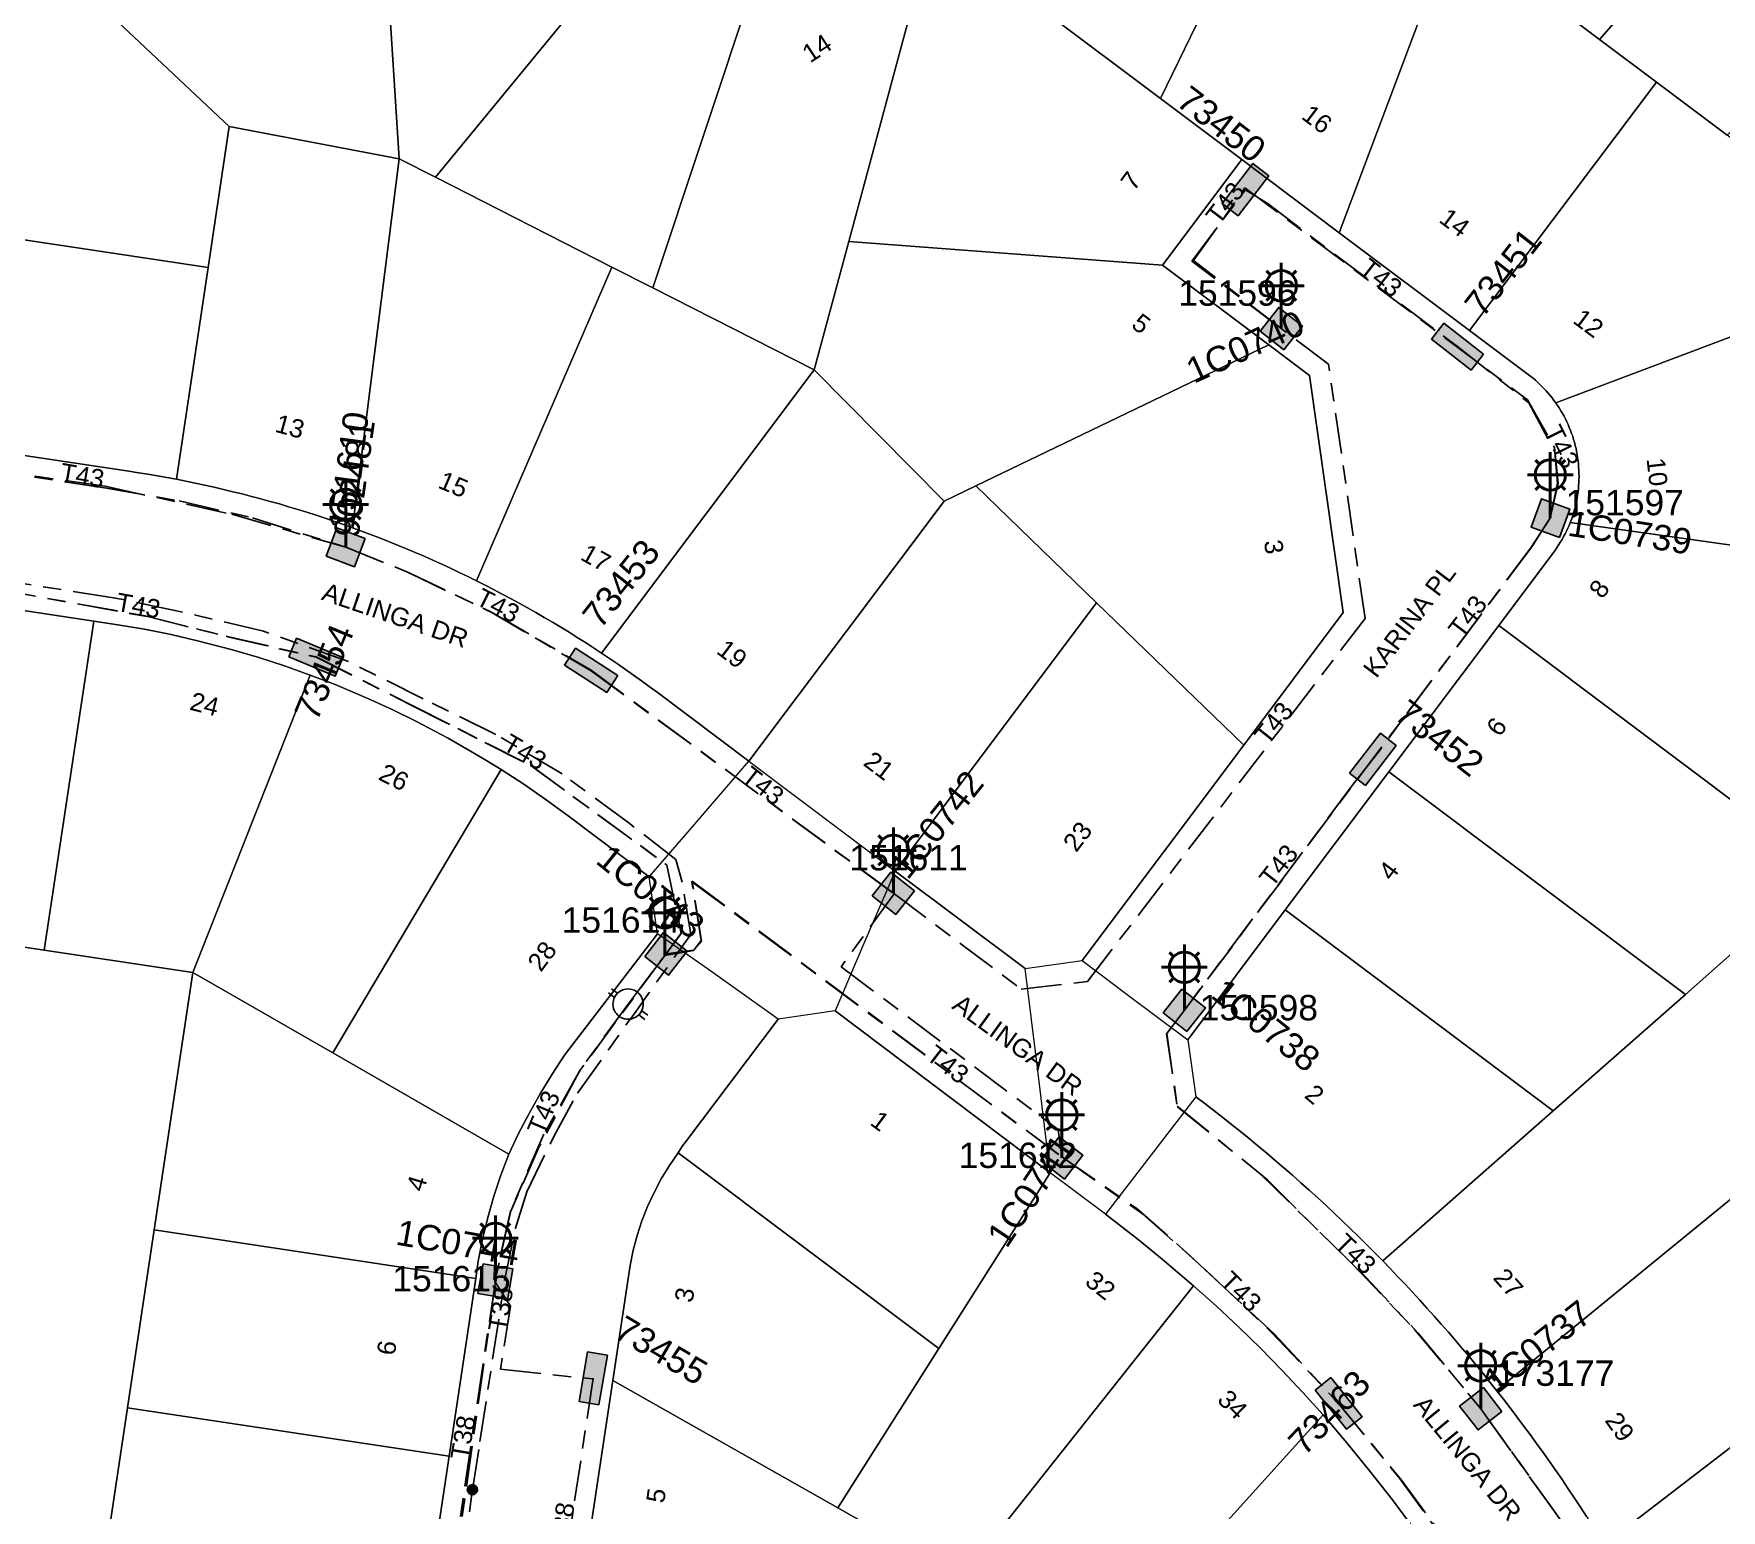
# Model space of a CAD drawing. Header units: metres. Extents: x 299834 to 302538, y 6172833 to 6174390.
# Drawn here: x 301438.2 to 301604.3, y 6173783.4 to 6173928.7 of the extents above; entities that cross this region are included whole.
import ezdxf
from ezdxf.enums import TextEntityAlignment as Align

# ---------------------------------------------------------------- set-up
doc = ezdxf.new("R2010")
doc.units = ezdxf.units.M
doc.linetypes.add('Cable Exist UG', pattern=[8.2, 4, -1.2, 1.8, -1.2])
doc.layers.get('0').update_dxf_attribs({"color": 6})
doc.layers.add('Cadastre Land Parcels_SP_EXT', color=9, linetype='Continuous', lineweight=5)
doc.layers.add('Cadastre Roads_SP_EXT', color=9, linetype='Continuous', lineweight=5)
for name, color, linetype in [('Equip_HV_EXT', 7, 'Continuous'), ('Equip_LV_EXT', 7, 'Continuous'), ('Equip_SP_SL_EXT', 7, 'Continuous'), ('Mains_HV_EXT', 7, 'Continuous'), ('Mains_LV_EXT', 7, 'Continuous'), ('Mains_SL_EXT', 7, 'Continuous'), ('SupportsUG_SP_LV_EXT', 7, 'Continuous'), ('SupportsUG_SP_LV_SL_EXT', 7, 'Continuous')]:
    doc.layers.add(name, color=color, linetype=linetype)
doc.styles.add('COLUMN_LABEL', font='arial.ttf')
doc.styles.add('iecARIAL', font='arial.ttf', dxfattribs={"height": 2})
doc.styles.add('POLE_LABEL', font='arial.ttf')
doc.styles.get("Standard").update_dxf_attribs({"font": 'arial.ttf'})

# ---------------------------------------------------------------- blocks, each defined once
blk = doc.blocks.new('COLUMN_EXT')
blk.add_hatch(color=256).paths.add_polyline_path([(-1.49, 1.48), (-1.49, -1.49), (1.48, -1.49), (1.48, 1.48)])
blk.add_lwpolyline([(-1.49, -1.49), (1.48, -1.49), (1.48, 1.48), (-1.49, 1.48)], close=True)
for tag, height, style, flags, p in [('ASSET_NUM', 2.5, 'COLUMN_LABEL', 8, (2, 2)), ('STRUCTURE_PLANT_NUMBER', 0.2, 'POLE_LABEL', 9, (1.81, 0.03)), ('STREET_CODE', 0.2, 'COLUMN_LABEL', 9, (1.81, -0.2))]:
    blk.add_attdef(tag, text='', height=height, dxfattribs=dict(style=style, flags=flags)).set_placement(p, align=Align.MIDDLE_LEFT)
at = {"flags": 9}
for tag, p in [('COLUMN_TYPE', (1.81, -0.4)), ('OWNED_BY', (1.81, -0.6)), ('STATE', (1.81, -0.8)), ('USAGE', (1.81, -1)), ('STREETNAME', (1.81, -1.6)), ('LEGEND', (1.81, -1.2)), ('LOCATION', (1.81, -1.4)), ('SUBURB', (1.81, -1.8)), ('NOTES', (1.81, -2))]:
    blk.add_attdef(tag, text='', height=0.2, dxfattribs=at).set_placement(p, align=Align.MIDDLE_LEFT)
at = {"flags": 1}
blk.add_attdef('Z', (1.81, -2.35), '', height=0.2, dxfattribs=at)
blk = doc.blocks.new('PILLAR_EXT')
blk.add_hatch(color=256).paths.add_polyline_path([(-2.475, 0.99), (-2.475, -0.99), (2.475, -0.99), (2.475, 0.99)])
blk.add_lwpolyline([(-2.475, -0.99), (2.475, -0.99), (2.475, 0.99), (-2.475, 0.99)], close=True)
at = {"style": 'iecARIAL', "flags": 8}
blk.add_attdef('ASSET_NUM', (1.5, 3.5), '', height=2.5, dxfattribs=at)
for tag, p, flags in [('OWNED_BY', (0, -0.2), 9), ('STATE', (0, -0.4), 9), ('SUPPORT_TYPE', (0, -0.6), 9), ('STREETNAME', (0, -1.8), 9), ('USAGE', (0, -0.8), 9), ('LEGEND', (0, -1), 9), ('LOCATION', (0, -1.2), 9), ('NOTES', (0, -1.4), 9), ('PARENT', (0, -1.6), 9), ('SUBURB', (0, -2), 1)]:
    blk.add_attdef(tag, p, '', height=0.2, dxfattribs=dict(flags=flags))
blk = doc.blocks.new('SL_LANTERN_EXT')
at = {"lineweight": 40}
for p, q in [((-1.46, 5.68), (-1.06, 5.28)), ((0, 1.97), (0, 6.47)), ((1.46, 5.68), (1.06, 5.28)), ((-2.25, 4.22), (2.25, 4.22)), ((-1.46, 2.76), (-1.06, 3.16)), ((0, 0), (0, 2.72)), ((1.46, 2.76), (1.06, 3.16))]:
    blk.add_line(p, q, dxfattribs=at)
blk.add_circle((0, 4.22), 1.5, dxfattribs=at)
at = {"style": 'iecARIAL', "flags": 8}
blk.add_attdef('ASSET_NUM', (1.5, 1.5), '', height=2.5, dxfattribs=at)
for tag, p, height, flags in [('OPERATING_VOLTAGE', (0.98, -1.65), 0.2, 9), ('ORIENTATION', (0.98, -1.85), 0.2, 9), ('CONSTRUCTED_VOLTAGE', (0.98, -0.65), 0.2, 9), ('CONTROL_TYPE', (0.98, -0.85), 0.2, 9), ('LANTERN_PURPOSE', (0.98, -1.05), 0.2, 9), ('LANTERN_TYPE', (0.98, -1.25), 0.2, 9), ('NO_PHASES', (0.98, -1.45), 0.2, 9), ('LNUMBER', (2.18, -3.25), 2.5, 8), ('OWNED_BY', (0.98, -2.05), 0.2, 9), ('STATE', (0.98, -2.25), 0.2, 9), ('USAGE', (0.98, -2.45), 0.2, 9), ('CEXIST', (0.98, -2.65), 0.2, 9), ('CNEW', (0.98, -2.85), 0.2, 9), ('CNUMBER', (0.98, -3.05), 0.2, 9), ('CREMOVE', (0.98, -3.25), 0.2, 9), ('CREPLACE', (0.98, -3.45), 0.2, 9), ('LKINGHEIGHT', (0.98, -3.65), 0.2, 9), ('LBRACKET', (0.98, -3.85), 0.2, 9), ('LBRACKETVOCAB', (0.98, -4.05), 0.2, 9), ('LCATEGORY', (0.98, -4.25), 0.2, 9), ('LCHARGE1', (0.98, -4.45), 0.2, 9), ('LCHARGE1PERCENT', (0.98, -4.65), 0.2, 9), ('LCHARGE2', (0.98, -4.85), 0.2, 9), ('LCHARGE2PERCENT', (0.98, -5.05), 0.2, 9), ('LCHARGE3', (0.98, -5.25), 0.2, 9), ('LCHARGE3PERCENT', (0.98, -5.45), 0.2, 9), ('LEXIST', (0.98, -5.65), 0.2, 9), ('LLAMP', (0.98, -5.85), 0.2, 9), ('LLAMPVOCAB', (0.98, -6.05), 0.2, 9), ('LMAST', (0.98, -6.25), 0.2, 9), ('LMASTVOCAB', (0.98, -6.45), 0.2, 9), ('LNEW', (0.98, -6.65), 0.2, 9), ('LANTNUMBER', (0.98, -6.85), 0.2, 9), ('LOUTREACH', (0.98, -7.25), 0.2, 9), ('LOUTREACHVOCAB', (0.98, -7.45), 0.2, 9), ('LRATECODE', (0.98, -7.65), 0.2, 9), ('LREMOVE', (0.98, -7.85), 0.2, 9), ('LREPLACE', (0.98, -8.05), 0.2, 9), ('LTYPE', (0.98, -8.25), 0.2, 9), ('LTYPEVOCAB', (0.98, -8.45), 0.2, 9), ('STREETNAME', (0.98, -9.25), 0.2, 9), ('SUBURB', (0.98, -9.45), 0.2, 1), ('LEGEND', (0.98, -8.65), 0.2, 9), ('LOCATION', (0.98, -8.85), 0.2, 9), ('NOTES', (0.98, -9.05), 0.2, 9)]:
    blk.add_attdef(tag, p, '', height=height, dxfattribs=dict(flags=flags))
blk = doc.blocks.new('LV_UG_LINKS_OPEN_EXT')
for p, q in [((-0.25, 1.47), (-0.25, 2.22)), ((0.25, 1.47), (0.25, 2.22)), ((-0.25, -1.47), (-0.25, -2.22)), ((0.25, -1.47), (0.25, -2.22))]:
    blk.add_line(p, q)
at = {"flags": 9}
for tag, p in [('ACTUAL_STATUS', (0, 0)), ('CONSTRUCTED_VOLTAGE', (0, -0.2)), ('OPERATING_VOLTAGE', (0, -0.6)), ('ORIENTATION', (0, -0.8)), ('STATE', (0, -1)), ('SWITCH_TYPE', (0, -1.2)), ('NO_PHASES', (0, -0.4)), ('USAGE', (0, -1.4)), ('NOTES', (0, -1.6))]:
    blk.add_attdef(tag, text='', height=0.2, dxfattribs=at).set_placement(p, align=Align.MIDDLE_LEFT)
at = {"flags": 1}
blk.add_attdef('Z', (0, 0), '', height=0.2, dxfattribs=at)
blk.add_wipeout([(-0.25, 1.47), (-0.43, 1.43), (-0.61, 1.36), (-0.77, 1.28), (-0.93, 1.17), (-1.07, 1.05), (-1.19, 0.9), (-1.29, 0.75), (-1.38, 0.58), (-1.44, 0.4), (-1.48, 0.22), (-1.49, 0.03), (-1.49, -0.16), (-1.45, -0.34), (-1.4, -0.52), (-1.32, -0.69), (-1.23, -0.85), (-1.11, -1), (-0.98, -1.13), (-0.83, -1.24), (-0.66, -1.34), (-0.49, -1.41), (-0.31, -1.46), (-0.13, -1.49), (0.06, -1.49), (0.25, -1.47), (0.43, -1.43), (0.61, -1.36), (0.77, -1.28), (0.93, -1.17), (1.07, -1.05), (1.19, -0.9), (1.29, -0.75), (1.38, -0.58), (1.44, -0.4), (1.48, -0.22), (1.49, -0.03), (1.49, 0.16), (1.45, 0.34), (1.4, 0.52), (1.32, 0.69), (1.23, 0.85), (1.11, 1), (0.98, 1.13), (0.83, 1.24), (0.66, 1.34), (0.49, 1.41), (0.31, 1.46), (0.13, 1.49), (-0.06, 1.49)])
blk.add_lwpolyline([(0, -1.49, 1), (0, 1.49, 1)], format="xyb", close=True)
blk = doc.blocks.new('CONNECTOR_NODE_EXT')
h = blk.add_hatch(color=256)
edge = h.paths.add_edge_path()
edge.add_arc((0, 0), 0.5, 0, 360)
blk.add_circle((0, 0), 0.5)
at = {"flags": 1}
blk.add_attdef('Z', (0, 0), '', height=0.2, dxfattribs=at)
at = {"flags": 9}
for tag, p in [('CONNECTOR_TYPE', (0, 0)), ('CONSTRUCTED_VOLTAGE', (0, -0.2)), ('OPERATING_VOLTAGE', (0, -0.6)), ('ORIENTATION', (0, -0.8)), ('SUBTYPE', (0, -1)), ('NO_PHASES', (0, -0.4)), ('USAGE', (0, -1.2)), ('NOTES', (0, -1.4))]:
    blk.add_attdef(tag, text='', height=0.2, dxfattribs=at).set_placement(p, align=Align.MIDDLE_LEFT)

msp = doc.modelspace()

# ---------------------------------------------------------------- linework, layer by layer
at = {"layer": 'Cadastre Land Parcels_SP_EXT', "linetype": 'Continuous'}
for points in [[(301614, 6173952.83), (301612.99, 6173953.48), (301611.99, 6173954.15), (301610.99, 6173954.81), (301610, 6173955.48), (301609.01, 6173956.16), (301608.02, 6173956.85), (301607.04, 6173957.54), (301606.06, 6173958.24), (301605.09, 6173958.94), (301604.12, 6173959.65), (301603.16, 6173960.36), (301602.2, 6173961.08), (301601.24, 6173961.81), (301600.29, 6173962.54), (301599.35, 6173963.28), (301577.92, 6173938.92), (301592.32, 6173928.12), (301614, 6173952.83)], [(301472.81, 6173937.48), (301460.2, 6173947.65), (301449.07, 6173956.62), (301443.71, 6173949.39), (301441.49, 6173934.56), (301457.44, 6173919.53), (301474.17, 6173916.35), (301472.81, 6173937.48)], [(301629.51, 6173943.7), (301629.06, 6173943.97), (301628.61, 6173944.23), (301628.16, 6173944.49), (301627.7, 6173944.75), (301627.24, 6173945), (301626.2, 6173945.57), (301625.16, 6173946.14), (301624.13, 6173946.71), (301623.1, 6173947.3), (301622.07, 6173947.89), (301621.05, 6173948.48), (301620.03, 6173949.09), (301619.02, 6173949.7), (301618.01, 6173950.31), (301617, 6173950.93), (301615.99, 6173951.56), (301614.99, 6173952.19), (301614, 6173952.83), (301592.32, 6173928.12), (301597.92, 6173923.92), (301604.9, 6173918.68), (301629.51, 6173943.7)], [(301577.92, 6173938.92), (301562.73, 6173950.33), (301549.12, 6173922.3), (301557.12, 6173916.29), (301566.71, 6173909.09), (301577.92, 6173938.92)], [(301557.12, 6173916.29), (301549.12, 6173922.3), (301526.73, 6173939.1), (301518.42, 6173908.24), (301549.31, 6173905.9), (301557.12, 6173916.29)], [(301597.92, 6173923.92), (301592.32, 6173928.12), (301577.92, 6173938.92), (301566.71, 6173909.09), (301579.51, 6173899.48), (301597.92, 6173923.92)], [(301618.22, 6173903.74), (301616.32, 6173910.11), (301615.09, 6173911.03), (301604.9, 6173918.68), (301597.92, 6173923.92), (301579.51, 6173899.48), (301585.31, 6173895.13), (301585.55, 6173894.95), (301585.78, 6173894.76), (301586.01, 6173894.57), (301586.23, 6173894.37), (301586.45, 6173894.16), (301586.66, 6173893.95), (301586.87, 6173893.74), (301587.08, 6173893.52), (301587.28, 6173893.29), (301587.47, 6173893.06), (301587.66, 6173892.83), (301587.84, 6173892.59), (301588.01, 6173892.35), (301618.22, 6173903.74)], [(301474.17, 6173916.35), (301457.44, 6173919.53), (301455.37, 6173905.68), (301452.24, 6173884.82), (301453.17, 6173884.63), (301454.1, 6173884.44), (301455.02, 6173884.25), (301455.95, 6173884.04), (301456.87, 6173883.83), (301457.79, 6173883.6), (301458.71, 6173883.38), (301459.63, 6173883.14), (301460.55, 6173882.9), (301461.46, 6173882.65), (301462.37, 6173882.39), (301463.28, 6173882.12), (301464.19, 6173881.85), (301465.09, 6173881.57), (301465.99, 6173881.28), (301466.89, 6173880.98), (301467.79, 6173880.68), (301468.68, 6173880.37), (301469.58, 6173880.05), (301474.17, 6173916.35)], [(301495.11, 6173905.71), (301477.74, 6173914.54), (301474.17, 6173916.35), (301469.58, 6173880.05), (301470.47, 6173879.72), (301471.35, 6173879.39), (301472.24, 6173879.05), (301473.12, 6173878.7), (301474, 6173878.35), (301474.88, 6173877.99), (301475.75, 6173877.62), (301476.62, 6173877.24), (301477.49, 6173876.86), (301478.35, 6173876.47), (301479.21, 6173876.07), (301480.07, 6173875.66), (301480.92, 6173875.25), (301481.77, 6173874.83), (301495.11, 6173905.71)], [(301455.37, 6173905.68), (301425.2, 6173910.2), (301422.68, 6173893.38), (301426.05, 6173888.84), (301447.55, 6173885.62), (301448.49, 6173885.47), (301449.43, 6173885.32), (301450.37, 6173885.16), (301451.3, 6173884.99), (301452.24, 6173884.82), (301455.37, 6173905.68)], [(301530.94, 6173884.17), (301559.77, 6173898.05), (301549.31, 6173905.9), (301518.42, 6173908.24), (301515.02, 6173895.6), (301527.81, 6173882.66), (301530.94, 6173884.17)], [(301515.02, 6173895.6), (301499.13, 6173903.67), (301495.11, 6173905.71), (301481.77, 6173874.83), (301482.62, 6173874.41), (301483.46, 6173873.97), (301484.3, 6173873.53), (301485.14, 6173873.08), (301485.97, 6173872.63), (301486.8, 6173872.17), (301487.63, 6173871.7), (301488.45, 6173871.23), (301489.27, 6173870.75), (301490.08, 6173870.26), (301490.89, 6173869.76), (301491.7, 6173869.26), (301492.5, 6173868.75), (301493.29, 6173868.24), (301494.09, 6173867.72), (301515.02, 6173895.6)], [(301567.09, 6173871.7), (301563.76, 6173895.05), (301559.77, 6173898.05), (301530.94, 6173884.17), (301542.82, 6173872.67), (301557.3, 6173858.65), (301567.09, 6173871.7)], [(301527.81, 6173882.66), (301515.02, 6173895.6), (301494.09, 6173867.72), (301494.88, 6173867.19), (301495.67, 6173866.65), (301496.46, 6173866.1), (301497.24, 6173865.55), (301498.01, 6173864.99), (301498.78, 6173864.43), (301499.55, 6173863.86), (301508.6, 6173857.07), (301527.81, 6173882.66)], [(301542.82, 6173872.67), (301530.94, 6173884.17), (301527.81, 6173882.66), (301508.6, 6173857.07), (301522.99, 6173846.26), (301542.82, 6173872.67)], [(301613.37, 6173854.21), (301614.8, 6173857.08), (301618.29, 6173864.09), (301619.48, 6173872.54), (301620.01, 6173876.27), (301589.44, 6173880.57), (301589.33, 6173880.28), (301589.2, 6173880), (301589.07, 6173879.72), (301588.94, 6173879.45), (301588.79, 6173879.18), (301588.65, 6173878.91), (301588.49, 6173878.65), (301588.33, 6173878.39), (301588.16, 6173878.13), (301587.98, 6173877.88), (301587.8, 6173877.63), (301582.4, 6173870.44), (301610.83, 6173849.11), (301613.37, 6173854.21)], [(301444.1, 6173870.87), (301426.1, 6173873.58), (301421.23, 6173841.17), (301439.22, 6173838.48), (301444.1, 6173870.87)], [(301541.39, 6173837.46), (301557.3, 6173858.65), (301542.82, 6173872.67), (301522.99, 6173846.26), (301535.79, 6173836.66), (301541.39, 6173837.46)], [(301465.4, 6173865.55), (301462.88, 6173866.45), (301460.34, 6173867.27), (301457.77, 6173868.03), (301454.32, 6173868.93), (301451.72, 6173869.53), (301449.1, 6173870.06), (301446.46, 6173870.51), (301444.1, 6173870.87), (301439.22, 6173838.48), (301453.85, 6173836.28), (301465.4, 6173865.55)], [(301605.37, 6173838.17), (301610.83, 6173849.11), (301582.4, 6173870.44), (301571.6, 6173856.04), (301600.79, 6173834.13), (301605.37, 6173838.17)], [(301484.19, 6173856.26), (301482.7, 6173857.19), (301481.2, 6173858.08), (301478.92, 6173859.38), (301475.82, 6173861.01), (301473.47, 6173862.16), (301471.08, 6173863.25), (301467.85, 6173864.61), (301465.4, 6173865.55), (301453.85, 6173836.28), (301467.63, 6173828.36), (301484.19, 6173856.26)], [(301485.92, 6173820.42), (301486.95, 6173822.4), (301488.05, 6173824.35), (301489.21, 6173826.26), (301490.44, 6173828.13), (301499.58, 6173840.1), (301498.78, 6173845.7), (301490.79, 6173851.71), (301488.63, 6173853.28), (301486.43, 6173854.8), (301484.19, 6173856.26), (301467.63, 6173828.36), (301484.97, 6173818.39), (301485.92, 6173820.42)], [(301600.79, 6173834.13), (301571.6, 6173856.04), (301561.39, 6173842.45), (301587.75, 6173822.66), (301600.79, 6173834.13)], [(301587.75, 6173822.66), (301561.39, 6173842.45), (301551.79, 6173829.65), (301552.59, 6173824.05), (301553.47, 6173823.38), (301554.36, 6173822.7), (301555.24, 6173822.02), (301556.11, 6173821.33), (301556.98, 6173820.63), (301557.84, 6173819.93), (301558.7, 6173819.22), (301559.56, 6173818.51), (301560.41, 6173817.79), (301561.25, 6173817.06), (301562.09, 6173816.33), (301562.93, 6173815.59), (301563.75, 6173814.85), (301564.58, 6173814.1), (301565.4, 6173813.34), (301566.21, 6173812.58), (301567.02, 6173811.82), (301567.82, 6173811.05), (301568.62, 6173810.27), (301569.41, 6173809.49), (301570.2, 6173808.7), (301570.98, 6173807.9), (301587.75, 6173822.66)], [(301606.19, 6173814.76), (301612.59, 6173819.99), (301605.37, 6173838.17), (301600.79, 6173834.13), (301587.75, 6173822.66), (301570.98, 6173807.9), (301571.72, 6173807.14), (301572.45, 6173806.37), (301573.18, 6173805.6), (301573.91, 6173804.82), (301574.63, 6173804.04), (301575.34, 6173803.26), (301576.05, 6173802.47), (301576.75, 6173801.67), (301577.45, 6173800.87), (301578.15, 6173800.06), (301578.83, 6173799.25), (301579.52, 6173798.44), (301580.19, 6173797.62), (301580.86, 6173796.8), (301581.53, 6173795.97), (301582.19, 6173795.14), (301606.19, 6173814.76)], [(301481.95, 6173807.87), (301482.37, 6173810.03), (301482.88, 6173812.16), (301483.49, 6173814.27), (301484.18, 6173816.35), (301484.97, 6173818.39), (301467.63, 6173828.36), (301453.85, 6173836.28), (301450.05, 6173810.94), (301481.72, 6173806.18), (301481.95, 6173807.87)], [(301538.26, 6173816.58), (301517.08, 6173832.5), (301511.48, 6173831.7), (301502.42, 6173819.67), (301502, 6173819.12), (301501.63, 6173818.54), (301527.29, 6173799.26), (301538.26, 6173816.58)], [(301527.29, 6173799.26), (301501.63, 6173818.54), (301500.77, 6173817.28), (301499.97, 6173815.98), (301499.26, 6173814.64), (301498.62, 6173813.26), (301498.06, 6173811.85), (301497.59, 6173810.41), (301497.2, 6173808.94), (301496.89, 6173807.45), (301496.67, 6173805.95), (301495.2, 6173796.14), (301517.36, 6173783.59), (301527.29, 6173799.26)], [(301552.37, 6173805.44), (301549.28, 6173808.08), (301546.91, 6173810), (301543.7, 6173812.49), (301538.26, 6173816.58), (301527.29, 6173799.26), (301517.36, 6173783.59), (301529.53, 6173776.67), (301552.37, 6173805.44)], [(301616.97, 6173798.56), (301606.19, 6173814.76), (301582.19, 6173795.14), (301582.86, 6173794.28), (301583.53, 6173793.42), (301584.19, 6173792.55), (301584.84, 6173791.68), (301585.49, 6173790.81), (301586.13, 6173789.93), (301586.76, 6173789.05), (301587.39, 6173788.16), (301588.02, 6173787.26), (301588.63, 6173786.37), (301589.24, 6173785.47), (301589.85, 6173784.56), (301590.45, 6173783.65), (301591.04, 6173782.74), (301591.63, 6173781.82), (301592.21, 6173780.9), (301592.78, 6173779.98), (301616.97, 6173798.56)], [(301481.72, 6173806.18), (301450.05, 6173810.94), (301447.42, 6173793.44), (301479.09, 6173788.68), (301481.72, 6173806.18)], [(301565.11, 6173792.74), (301563.11, 6173794.96), (301561.06, 6173797.15), (301558.96, 6173799.3), (301556.81, 6173801.39), (301554.62, 6173803.44), (301552.37, 6173805.44), (301529.53, 6173776.67), (301531.46, 6173761.92), (301535.16, 6173759.56), (301565.11, 6173792.74)], [(301531.46, 6173761.92), (301529.53, 6173776.67), (301517.36, 6173783.59), (301495.2, 6173796.14), (301492.67, 6173779.33), (301529.61, 6173758.38), (301531.46, 6173761.92)], [(301479.09, 6173788.68), (301447.42, 6173793.44), (301444.8, 6173775.93), (301476.46, 6173771.18), (301479.09, 6173788.68)], [(301576.18, 6173778.56), (301574.09, 6173781.48), (301571.94, 6173784.37), (301569.72, 6173787.2), (301567.44, 6173789.99), (301565.11, 6173792.74), (301535.16, 6173759.56), (301546.53, 6173752.28), (301576.18, 6173778.56)]]:
    msp.add_lwpolyline(points, close=True, dxfattribs=at)
for points in [[(301526.73, 6173939.1), (301549.12, 6173922.3), (301562.73, 6173950.33)], [(301472.81, 6173937.48), (301474.17, 6173916.35), (301477.74, 6173914.54), (301499.39, 6173940.91)], [(301499.39, 6173940.91), (301477.74, 6173914.54), (301495.11, 6173905.71), (301499.13, 6173903.67), (301509.07, 6173933.57)], [(301509.07, 6173933.57), (301499.13, 6173903.67), (301515.02, 6173895.6), (301518.42, 6173908.24), (301526.73, 6173939.1)], [(301428.95, 6173928.71), (301428.79, 6173928.45), (301428.64, 6173928.17), (301428.49, 6173927.9), (301428.36, 6173927.62), (301428.23, 6173927.33), (301428.1, 6173927.05), (301427.99, 6173926.76), (301427.88, 6173926.46), (301427.78, 6173926.17), (301427.68, 6173925.87), (301427.59, 6173925.57), (301427.52, 6173925.27), (301427.44, 6173924.96), (301427.38, 6173924.66), (301427.32, 6173924.35), (301427.28, 6173924.04), (301425.2, 6173910.2), (301455.37, 6173905.68), (301457.44, 6173919.53), (301457.44, 6173919.53), (301441.49, 6173934.56)], [(301444.8, 6173775.93), (301447.42, 6173793.44), (301450.05, 6173810.94), (301453.85, 6173836.28), (301439.22, 6173838.48), (301421.23, 6173841.17), (301403.23, 6173843.88), (301385.23, 6173846.58), (301367.23, 6173849.27), (301365.18, 6173849.58), (301345.36, 6173852.55), (301334.48, 6173854.19), (301323.41, 6173864.03), (301309.58, 6173876.33), (301296.49, 6173887.96), (301282.66, 6173900.26), (301271.82, 6173909.9), (301250.89, 6173928.5), (301241.24, 6173916.71), (301231.2, 6173904.45), (301323.33, 6173779.45)], [(301618.22, 6173903.74), (301588.01, 6173892.35), (301588.19, 6173892.09), (301588.36, 6173891.84), (301588.52, 6173891.57), (301588.68, 6173891.31), (301588.83, 6173891.03), (301588.97, 6173890.76), (301589.1, 6173890.48), (301589.23, 6173890.2), (301589.35, 6173889.92), (301589.47, 6173889.63), (301589.58, 6173889.34), (301589.68, 6173889.05), (301589.77, 6173888.75), (301589.86, 6173888.46), (301589.93, 6173888.16), (301590.01, 6173887.86), (301590.07, 6173887.55), (301590.13, 6173887.25), (301590.17, 6173886.94), (301590.22, 6173886.64), (301590.25, 6173886.33), (301590.27, 6173886.02), (301590.29, 6173885.71), (301590.3, 6173885.4), (301590.31, 6173885.09), (301590.3, 6173884.79), (301590.29, 6173884.48), (301590.27, 6173884.17), (301590.24, 6173883.86), (301590.21, 6173883.55), (301590.16, 6173883.25), (301590.11, 6173882.94), (301590.05, 6173882.64), (301589.99, 6173882.34), (301589.92, 6173882.04), (301589.84, 6173881.74), (301589.75, 6173881.44), (301589.65, 6173881.15), (301589.55, 6173880.85), (301589.44, 6173880.57), (301620.01, 6173876.27)], [(301616.97, 6173798.56), (301592.78, 6173779.98), (301593.26, 6173779.19), (301593.74, 6173778.4), (301594.21, 6173777.61), (301594.68, 6173776.82), (301595.14, 6173776.02), (301600.83, 6173766.14), (301606.3, 6173764.68)]]:
    msp.add_lwpolyline(points, dxfattribs=at)
at = {"layer": 'Cadastre Roads_SP_EXT', "linetype": 'Continuous'}
for points in [[(301561.39, 6173842.45), (301571.6, 6173856.04), (301582.4, 6173870.44), (301587.8, 6173877.63), (301587.98, 6173877.88), (301588.16, 6173878.13), (301588.33, 6173878.39), (301588.49, 6173878.65), (301588.65, 6173878.91), (301588.79, 6173879.18), (301588.94, 6173879.45), (301589.07, 6173879.72), (301589.2, 6173880), (301589.33, 6173880.28), (301589.44, 6173880.57), (301589.55, 6173880.85), (301589.65, 6173881.15), (301589.75, 6173881.44), (301589.84, 6173881.74), (301589.92, 6173882.04), (301589.99, 6173882.34), (301590.05, 6173882.64), (301590.11, 6173882.94), (301590.16, 6173883.25), (301590.21, 6173883.55), (301590.24, 6173883.86), (301590.27, 6173884.17), (301590.29, 6173884.48), (301590.3, 6173884.79), (301590.31, 6173885.09), (301590.3, 6173885.4), (301590.29, 6173885.71), (301590.27, 6173886.02), (301590.25, 6173886.33), (301590.22, 6173886.64), (301590.17, 6173886.94), (301590.13, 6173887.25), (301590.07, 6173887.55), (301590.01, 6173887.86), (301589.93, 6173888.16), (301589.86, 6173888.46), (301589.77, 6173888.75), (301589.68, 6173889.05), (301589.58, 6173889.34), (301589.47, 6173889.63), (301589.35, 6173889.92), (301589.23, 6173890.2), (301589.1, 6173890.48), (301588.97, 6173890.76), (301588.83, 6173891.03), (301588.68, 6173891.31), (301588.52, 6173891.57), (301588.36, 6173891.84), (301588.19, 6173892.09), (301588.01, 6173892.35), (301587.84, 6173892.59), (301587.66, 6173892.83), (301587.47, 6173893.06), (301587.28, 6173893.29), (301587.08, 6173893.52), (301586.87, 6173893.74), (301586.66, 6173893.95), (301586.45, 6173894.16), (301586.23, 6173894.37), (301586.01, 6173894.57), (301585.78, 6173894.76), (301585.55, 6173894.95), (301585.31, 6173895.13), (301579.51, 6173899.48), (301566.71, 6173909.09), (301557.12, 6173916.29), (301549.31, 6173905.9), (301559.77, 6173898.05), (301563.76, 6173895.05), (301567.09, 6173871.7), (301557.3, 6173858.65), (301541.39, 6173837.46), (301545.97, 6173834.02), (301551.79, 6173829.65), (301561.39, 6173842.45)], [(301537.02, 6173826.64), (301535.79, 6173836.66), (301522.99, 6173846.26), (301519.92, 6173839.12), (301517.08, 6173832.5), (301538.26, 6173816.58), (301537.02, 6173826.64)]]:
    msp.add_lwpolyline(points, close=True, dxfattribs=at)
for points in [[(301426.1, 6173873.58), (301444.1, 6173870.87), (301446.46, 6173870.51), (301449.1, 6173870.06), (301451.72, 6173869.53), (301454.32, 6173868.93), (301457.77, 6173868.03), (301460.34, 6173867.27), (301462.88, 6173866.45), (301465.4, 6173865.55), (301467.85, 6173864.61), (301471.08, 6173863.25), (301473.47, 6173862.16), (301475.82, 6173861.01), (301478.92, 6173859.38), (301481.2, 6173858.08), (301482.7, 6173857.19), (301484.19, 6173856.26), (301486.43, 6173854.8), (301488.63, 6173853.28), (301490.79, 6173851.71), (301498.78, 6173845.7), (301503.23, 6173850.85), (301503.23, 6173850.85), (301508.6, 6173857.07), (301499.55, 6173863.86), (301498.78, 6173864.43), (301498.01, 6173864.99), (301497.24, 6173865.55), (301496.46, 6173866.1), (301495.67, 6173866.65), (301494.88, 6173867.19), (301494.09, 6173867.72), (301493.29, 6173868.24), (301492.5, 6173868.75), (301491.7, 6173869.26), (301490.89, 6173869.76), (301490.08, 6173870.26), (301489.27, 6173870.75), (301488.45, 6173871.23), (301487.63, 6173871.7), (301486.8, 6173872.17), (301485.97, 6173872.63), (301485.14, 6173873.08), (301484.3, 6173873.53), (301483.46, 6173873.97), (301482.62, 6173874.41), (301481.77, 6173874.83), (301480.92, 6173875.25), (301480.07, 6173875.66), (301479.21, 6173876.07), (301478.35, 6173876.47), (301477.49, 6173876.86), (301476.62, 6173877.24), (301475.75, 6173877.62), (301474.88, 6173877.99), (301474, 6173878.35), (301473.12, 6173878.7), (301472.24, 6173879.05), (301471.35, 6173879.39), (301470.47, 6173879.72), (301469.58, 6173880.05), (301468.68, 6173880.37), (301467.79, 6173880.68), (301466.89, 6173880.98), (301465.99, 6173881.28), (301465.09, 6173881.57), (301464.19, 6173881.85), (301463.28, 6173882.12), (301462.37, 6173882.39), (301461.46, 6173882.65), (301460.55, 6173882.9), (301459.63, 6173883.14), (301458.71, 6173883.38), (301457.79, 6173883.6), (301456.87, 6173883.83), (301455.95, 6173884.04), (301455.02, 6173884.25), (301454.1, 6173884.44), (301453.17, 6173884.63), (301452.24, 6173884.82), (301451.3, 6173884.99), (301450.37, 6173885.16), (301449.43, 6173885.32), (301448.49, 6173885.47), (301447.55, 6173885.62), (301426.05, 6173888.84)], [(301492.67, 6173779.33), (301495.2, 6173796.14), (301496.67, 6173805.95), (301496.89, 6173807.45), (301497.2, 6173808.94), (301497.59, 6173810.41), (301498.06, 6173811.85), (301498.62, 6173813.26), (301499.26, 6173814.64), (301499.97, 6173815.98), (301500.77, 6173817.28), (301501.63, 6173818.54), (301502, 6173819.12), (301502.42, 6173819.67), (301511.48, 6173831.7), (301504.83, 6173836.4), (301499.58, 6173840.1), (301490.44, 6173828.13), (301489.21, 6173826.26), (301488.05, 6173824.35), (301486.95, 6173822.4), (301485.92, 6173820.42), (301484.97, 6173818.39), (301484.18, 6173816.35), (301483.49, 6173814.27), (301482.88, 6173812.16), (301482.37, 6173810.03), (301481.95, 6173807.87), (301481.72, 6173806.18), (301479.09, 6173788.68), (301476.46, 6173771.18)], [(301591.04, 6173782.74), (301590.45, 6173783.65), (301589.85, 6173784.56), (301589.24, 6173785.47), (301588.63, 6173786.37), (301588.02, 6173787.26), (301587.39, 6173788.16), (301586.76, 6173789.05), (301586.13, 6173789.93), (301585.49, 6173790.81), (301584.84, 6173791.68), (301584.19, 6173792.55), (301583.53, 6173793.42), (301582.86, 6173794.28), (301582.19, 6173795.14), (301581.53, 6173795.97), (301580.86, 6173796.8), (301580.19, 6173797.62), (301579.52, 6173798.44), (301578.83, 6173799.25), (301578.15, 6173800.06), (301577.45, 6173800.87), (301576.75, 6173801.67), (301576.05, 6173802.47), (301575.34, 6173803.26), (301574.63, 6173804.04), (301573.91, 6173804.82), (301573.18, 6173805.6), (301572.45, 6173806.37), (301571.72, 6173807.14), (301570.98, 6173807.9), (301570.2, 6173808.7), (301569.41, 6173809.49), (301568.62, 6173810.27), (301567.82, 6173811.05), (301567.02, 6173811.82), (301566.21, 6173812.58), (301565.4, 6173813.34), (301564.58, 6173814.1), (301563.75, 6173814.85), (301562.93, 6173815.59), (301562.09, 6173816.33), (301561.25, 6173817.06), (301560.41, 6173817.79), (301559.56, 6173818.51), (301558.7, 6173819.22), (301557.84, 6173819.93), (301556.98, 6173820.63), (301556.11, 6173821.33), (301555.24, 6173822.02), (301554.36, 6173822.7), (301553.47, 6173823.38), (301552.59, 6173824.05), (301543.7, 6173812.49), (301546.91, 6173810), (301549.28, 6173808.08), (301552.37, 6173805.44), (301554.62, 6173803.44), (301556.81, 6173801.39), (301558.96, 6173799.3), (301561.06, 6173797.15), (301563.11, 6173794.96), (301565.11, 6173792.74), (301567.44, 6173789.99), (301569.72, 6173787.2), (301571.94, 6173784.37), (301574.09, 6173781.48)]]:
    msp.add_lwpolyline(points, dxfattribs=at)
at = {"layer": 'Mains_HV_EXT', "linetype": 'Cable Exist UG'}
msp.add_lwpolyline([(301475, 6173728.45), (301476.71, 6173728.33), (301477.93, 6173732.9), (301474.46, 6173737.47), (301473.73, 6173740.25), (301474.34, 6173743.33), (301475.24, 6173745.88), (301477.3, 6173753.64), (301481.37, 6173785.38)], dxfattribs=at)
at = {"layer": 'Mains_LV_EXT', "linetype": 'Cable Exist UG'}
for points in [[(301561, 6173899.65), (301552.19, 6173906.28), (301557.47, 6173913.32)], [(301557.47, 6173913.32), (301559.69, 6173911.92), (301578.34, 6173897.88)], [(301423.29, 6173910.62), (301421.44, 6173897.73), (301419.52, 6173897.28), (301419.19, 6173894.57), (301420.76, 6173893.63), (301420.59, 6173892.79), (301425.01, 6173887.01), (301445.17, 6173883.99), (301452.52, 6173882.69), (301459.73, 6173881.03), (301468.9, 6173878.13)], [(301522.81, 6173844.08), (301535.4, 6173834.63), (301541.92, 6173835.39), (301569.24, 6173871.13), (301565.65, 6173896.15), (301561, 6173899.65)], [(301578.34, 6173897.88), (301585.36, 6173892.36), (301587.92, 6173887.49), (301588.19, 6173884.45), (301587.48, 6173881.01)], [(301587.48, 6173881.01), (301585.56, 6173878.09), (301570.02, 6173857.26)], [(301468.9, 6173878.13), (301475.14, 6173875.63), (301483.47, 6173871.61), (301493.07, 6173866.02)], [(301426.35, 6173875.48), (301449.52, 6173871.28), (301457.27, 6173869.32), (301465.97, 6173867.31)], [(301465.94, 6173867.39), (301475.29, 6173862.63), (301487.07, 6173856.67), (301500.52, 6173846.85), (301501.94, 6173840.12), (301500.44, 6173838.11)], [(301493.07, 6173866.02), (301522.81, 6173844.08)], [(301570.02, 6173857.26), (301567.99, 6173854.69), (301551.46, 6173832.57)], [(301500.44, 6173838.11), (301503.18, 6173838.48), (301503.89, 6173839.44), (301502.98, 6173845.22), (301539.38, 6173818.14)], [(301551.46, 6173832.57), (301549.73, 6173830.27), (301550.77, 6173823.07), (301558.92, 6173816.47), (301568.88, 6173806.74), (301574.11, 6173801.16), (301580.63, 6173793.35)], [(301539.38, 6173818.14), (301547.35, 6173812.54), (301553.61, 6173806.96), (301560.01, 6173800.89), (301566.64, 6173793.87)], [(301483.64, 6173805.9), (301478.42, 6173770.92)], [(301483.59, 6173805.86), (301485.11, 6173803.45), (301484.13, 6173797.23), (301493.2, 6173796.28)], [(301493.27, 6173796.34), (301488.18, 6173762.83)], [(301566.64, 6173793.87), (301572.64, 6173786.5), (301578.73, 6173778.09), (301583.63, 6173770.35), (301588.3, 6173762.28)], [(301588.3, 6173762.28), (301591.61, 6173756.19), (301601.03, 6173761.17), (301593.66, 6173775), (301588.4, 6173782.56), (301580.63, 6173793.35)]]:
    msp.add_lwpolyline(points, dxfattribs=at)
at = {"layer": 'Mains_SL_EXT', "linetype": 'Cable Exist UG'}
for points in [[(301561, 6173899.65), (301552.37, 6173906.35), (301557.42, 6173913.5), (301585.23, 6173892.64), (301587.9, 6173887.96), (301588.24, 6173884.4), (301587.48, 6173881.03)], [(301421, 6173895.45), (301420.57, 6173892.76), (301425.05, 6173887.02), (301445.24, 6173884.14), (301457.7, 6173881.38), (301468.9, 6173878.13)], [(301587.48, 6173881.03), (301585.67, 6173878.18), (301551.46, 6173832.57)], [(301468.9, 6173878.13), (301475, 6173875.69), (301483.06, 6173871.83), (301493.07, 6173865.97), (301522.88, 6173844.02)], [(301426.35, 6173875.48), (301449.17, 6173871.37), (301457.4, 6173869.31), (301465.93, 6173867.35), (301475.59, 6173862.49), (301487.23, 6173856.59), (301500.52, 6173846.85), (301501.92, 6173840.16), (301500.31, 6173837.94)], [(301500.31, 6173837.94), (301503.13, 6173838.44), (301503.92, 6173839.34), (301503.01, 6173845.28), (301539.38, 6173818.14)], [(301522.88, 6173844.02), (301517.67, 6173836.84), (301539.03, 6173820.84), (301539.38, 6173818.14)], [(301551.46, 6173832.57), (301549.71, 6173830.25), (301550.76, 6173823.12), (301559.63, 6173815.86), (301568.07, 6173807.5), (301574.48, 6173800.79), (301580.63, 6173793.35)], [(301539.38, 6173818.14), (301546.79, 6173813.04), (301552, 6173808.43), (301560.29, 6173800.71), (301566.54, 6173794), (301572.82, 6173786.32), (301578.17, 6173779.05), (301583.71, 6173770.22), (301598.76, 6173744.03)], [(301483.64, 6173805.9), (301475.96, 6173751.59), (301474.64, 6173747.5), (301473.43, 6173744.79)], [(301580.63, 6173793.35), (301588.4, 6173782.53), (301593.69, 6173774.83), (301601.05, 6173761.18), (301593.31, 6173757.2), (301599.48, 6173746.54), (301598.76, 6173744.03)]]:
    msp.add_lwpolyline(points, dxfattribs=at)

# ---------------------------------------------------------------- block references
at = {"layer": 'Equip_HV_EXT'}
msp.add_blockref('CONNECTOR_NODE_EXT', (301481.37, 6173785.38), dxfattribs=at)
at = {"layer": 'Equip_SP_SL_EXT'}
ref = msp.add_blockref('SL_LANTERN_EXT', (301561, 6173899.65), dxfattribs=at)
ref.add_attrib('ASSET_NUM', '151596', dxfattribs={"layer": '0', "height": 2.5, "style": 'iecARIAL'}).set_placement((301562.5, 6173901.15), align=Align.BOTTOM_RIGHT)
ref = msp.add_blockref('SL_LANTERN_EXT', (301468.9, 6173878.13), dxfattribs=at)
ref.add_attrib('ASSET_NUM', '151610', dxfattribs={"layer": '0', "height": 2.5, "rotation": 82.3845, "style": 'iecARIAL'}).set_placement((301470.4, 6173879.63), align=Align.BOTTOM_LEFT)
ref = msp.add_blockref('SL_LANTERN_EXT', (301587.48, 6173881.03), dxfattribs=at)
ref.add_attrib('ASSET_NUM', '151597', dxfattribs={"layer": '0', "height": 2.5, "style": 'iecARIAL'}).set_placement((301588.98, 6173882.53), align=Align.MIDDLE_LEFT)
ref = msp.add_blockref('SL_LANTERN_EXT', (301522.81, 6173844.08), dxfattribs=at)
ref.add_attrib('ASSET_NUM', '151611', dxfattribs={"layer": '0', "height": 2.5, "style": 'iecARIAL'}).set_placement((301524.31, 6173845.58), align=Align.BOTTOM_CENTER)
ref = msp.add_blockref('SL_LANTERN_EXT', (301500.31, 6173837.94), dxfattribs=at)
ref.add_attrib('ASSET_NUM', '151614', dxfattribs={"layer": '0', "height": 2.5, "style": 'iecARIAL'}).set_placement((301501.81, 6173839.44), align=Align.BOTTOM_RIGHT)
ref = msp.add_blockref('SL_LANTERN_EXT', (301551.46, 6173832.57), dxfattribs=at)
ref.add_attrib('ASSET_NUM', '151598', dxfattribs={"layer": '0', "height": 2.5, "style": 'iecARIAL'}).set_placement((301552.96, 6173834.07), align=Align.TOP_LEFT)
ref = msp.add_blockref('SL_LANTERN_EXT', (301539.39, 6173818.04), dxfattribs=at)
ref.add_attrib('ASSET_NUM', '151612', dxfattribs={"layer": '0', "height": 2.5, "style": 'iecARIAL'}).set_placement((301540.89, 6173819.54), align=Align.TOP_RIGHT)
ref = msp.add_blockref('SL_LANTERN_EXT', (301483.64, 6173805.9), dxfattribs=at)
ref.add_attrib('ASSET_NUM', '151615', dxfattribs={"layer": '0', "height": 2.5, "style": 'iecARIAL'}).set_placement((301485.14, 6173807.4), align=Align.TOP_RIGHT)
ref = msp.add_blockref('SL_LANTERN_EXT', (301580.63, 6173793.35), dxfattribs=at)
ref.add_attrib('ASSET_NUM', '173177', dxfattribs={"layer": '0', "height": 2.5, "style": 'iecARIAL'}).set_placement((301582.13, 6173794.85), align=Align.BOTTOM_LEFT)
at = {"layer": 'SupportsUG_SP_LV_EXT'}
ref = msp.add_blockref('PILLAR_EXT', (301557.47, 6173913.32), dxfattribs=dict(at, rotation=232.4904981497909))
ref.add_attrib('ASSET_NUM', '73450', dxfattribs={"layer": '0', "height": 2.5, "rotation": 322.5267, "style": 'iecARIAL'}).set_placement((301558.97, 6173916.82), align=Align.MIDDLE_RIGHT)
ref = msp.add_blockref('PILLAR_EXT', (301578.34, 6173897.88), dxfattribs=dict(at, rotation=141.9622749583805))
ref.add_attrib('ASSET_NUM', '73451', dxfattribs={"layer": '0', "height": 2.5, "rotation": 52.0704, "style": 'iecARIAL'}).set_placement((301579.84, 6173901.38), align=Align.MIDDLE_LEFT)
ref = msp.add_blockref('PILLAR_EXT', (301493.07, 6173866.02), dxfattribs=dict(at, rotation=147.1783736179683))
ref.add_attrib('ASSET_NUM', '73453', dxfattribs={"layer": '0', "height": 2.5, "rotation": 51.8071, "style": 'iecARIAL'}).set_placement((301494.57, 6173869.52), align=Align.BOTTOM_LEFT)
ref = msp.add_blockref('PILLAR_EXT', (301465.97, 6173867.31), dxfattribs=dict(at, rotation=337.2923640236866))
ref.add_attrib('ASSET_NUM', '73454', dxfattribs={"layer": '0', "height": 2.5, "rotation": 67.5962, "style": 'iecARIAL'}).set_placement((301467.47, 6173870.81), align=Align.TOP_RIGHT)
ref = msp.add_blockref('PILLAR_EXT', (301570.02, 6173857.26), dxfattribs=dict(at, rotation=52.21600873739661))
ref.add_attrib('ASSET_NUM', '73452', dxfattribs={"layer": '0', "height": 2.5, "rotation": 322.1797, "style": 'iecARIAL'}).set_placement((301571.52, 6173860.76), align=Align.BOTTOM_LEFT)
ref = msp.add_blockref('PILLAR_EXT', (301493.27, 6173796.34), dxfattribs=dict(at, rotation=80.33832310345794))
ref.add_attrib('ASSET_NUM', '73455', dxfattribs={"layer": '0', "height": 2.5, "rotation": 329.4945, "style": 'iecARIAL'}).set_placement((301494.77, 6173799.84), align=Align.BOTTOM_LEFT)
ref = msp.add_blockref('PILLAR_EXT', (301566.64, 6173793.87), dxfattribs=dict(at, rotation=308.8276112289022))
ref.add_attrib('ASSET_NUM', '73463', dxfattribs={"layer": '0', "height": 2.5, "rotation": 46.4715, "style": 'iecARIAL'}).set_placement((301568.15, 6173797.37), align=Align.TOP_RIGHT)
at = {"layer": 'SupportsUG_SP_LV_SL_EXT'}
ref = msp.add_blockref('COLUMN_EXT', (301561, 6173899.65), dxfattribs=dict(at, rotation=321.5818431840253))
ref.add_attrib('ASSET_NUM', '1C0740', dxfattribs={"layer": '0', "height": 2.5, "rotation": 24.4555, "style": 'COLUMN_LABEL'}).set_placement((301563, 6173900.4), align=Align.MIDDLE_RIGHT)
ref = msp.add_blockref('COLUMN_EXT', (301468.9, 6173878.13), dxfattribs=dict(at, rotation=159.2272216491663))
ref.add_attrib('ASSET_NUM', '902481', dxfattribs={"layer": '0', "height": 2.5, "rotation": 81.9315, "style": 'COLUMN_LABEL'}).set_placement((301470.9, 6173878.88), align=Align.BOTTOM_LEFT)
ref = msp.add_blockref('COLUMN_EXT', (301587.48, 6173881.01), dxfattribs=dict(at, rotation=69.95914704270236))
ref.add_attrib('ASSET_NUM', '1C0739', dxfattribs={"layer": '0', "height": 2.5, "rotation": 351.0797, "style": 'COLUMN_LABEL'}).set_placement((301589.48, 6173881.76), align=Align.TOP_LEFT)
ref = msp.add_blockref('COLUMN_EXT', (301522.81, 6173844.08), dxfattribs=dict(at, rotation=141.5791209592335))
ref.add_attrib('ASSET_NUM', '1C0742', dxfattribs={"layer": '0', "height": 2.5, "rotation": 51.3043, "style": 'COLUMN_LABEL'}).set_placement((301524.81, 6173844.83), align=Align.BOTTOM_LEFT)
ref = msp.add_blockref('COLUMN_EXT', (301500.44, 6173838.11), dxfattribs=dict(at, rotation=231.9403767711056))
ref.add_attrib('ASSET_NUM', '1C0743', dxfattribs={"layer": '0', "height": 2.5, "rotation": 321.1435, "style": 'COLUMN_LABEL'}).set_placement((301502.44, 6173838.86), align=Align.BOTTOM_RIGHT)
ref = msp.add_blockref('COLUMN_EXT', (301551.46, 6173832.57), dxfattribs=dict(at, rotation=51.82385065659982))
ref.add_attrib('ASSET_NUM', '1C0738', dxfattribs={"layer": '0', "height": 2.5, "rotation": 321.6738, "style": 'COLUMN_LABEL'}).set_placement((301553.46, 6173833.32), align=Align.BOTTOM_LEFT)
ref = msp.add_blockref('COLUMN_EXT', (301539.39, 6173818.04), dxfattribs=dict(at, rotation=322.1714802405398))
ref.add_attrib('ASSET_NUM', '1C0741', dxfattribs={"layer": '0', "height": 2.5, "rotation": 56.216, "style": 'COLUMN_LABEL'}).set_placement((301541.39, 6173818.79), align=Align.BOTTOM_RIGHT)
ref = msp.add_blockref('COLUMN_EXT', (301483.64, 6173805.9), dxfattribs=dict(at, rotation=260.3450451148245))
ref.add_attrib('ASSET_NUM', '1C0744', dxfattribs={"layer": '0', "height": 2.5, "rotation": 349.9648, "style": 'COLUMN_LABEL'}).set_placement((301485.64, 6173806.65), align=Align.BOTTOM_RIGHT)
ref = msp.add_blockref('COLUMN_EXT', (301580.63, 6173793.35), dxfattribs=dict(at, rotation=127.7965759916607))
ref.add_attrib('ASSET_NUM', '1C0737', dxfattribs={"layer": '0', "height": 2.5, "rotation": 38.089, "style": 'COLUMN_LABEL'}).set_placement((301582.63, 6173794.1), align=Align.BOTTOM_LEFT)

# ---------------------------------------------------------------- texts
at = {"layer": 'Cadastre Land Parcels_SP_EXT'}
for s, rotation, p in [('14', 33.2187, (301514.61, 6173925.73)), ('16', 323.0759, (301562.87, 6173920.39)), ('7', 53.6765, (301546.5, 6173913.1)), ('14', 323.1847, (301576.41, 6173910.21)), ('5', 323.0726, (301546.12, 6173899.84)), ('12', 323.3596, (301589.59, 6173900.29)), ('13', 344.781, (301461.84, 6173889.52)), ('15', 337.0857, (301477.87, 6173884.03)), ('10', 276.3748, (301596.95, 6173886.83)), ('3', 278.1963, (301559.28, 6173878.73)), ('17', 331.0649, (301491.88, 6173876.98)), ('8', 53.5774, (301592.6, 6173872.95)), ('19', 322.6433, (301505.29, 6173867.77)), ('24', 345.7024, (301453.44, 6173862.17)), ('6', 53.3296, (301582.49, 6173859.38)), ('21', 322.923, (301519.74, 6173856.75)), ('26', 333.3265, (301472.01, 6173855.32)), ('23', 52.6458, (301540.81, 6173848.02)), ('4', 52.8049, (301571.86, 6173845.2)), ('28', 53.1268, (301488.11, 6173836.24)), ('2', 319.9488, (301563.17, 6173824.05)), ('1', 323.4714, (301520.41, 6173821.37)), ('4', 73.1921, (301476.56, 6173814.6)), ('32', 321.5627, (301541.55, 6173805.65)), ('27', 311.5518, (301581.76, 6173806.18)), ('3', 79.1819, (301503.01, 6173803.7)), ('6', 81.5201, (301473.73, 6173798.52)), ('34', 315.2445, (301554.59, 6173794.12)), ('29', 305.4216, (301592.78, 6173792.19)), ('5', 81.3985, (301500.24, 6173783.98))]:
    msp.add_text(s, height=1.8, rotation=rotation, dxfattribs=at).set_placement(p)
at = {"layer": 'Cadastre Roads_SP_EXT'}
for s, rotation, p in [('KARINA PL', 52.8153, (301570.36, 6173865.15)), ('ALLINGA DR', 341.2281, (301466.42, 6173873)), ('ALLINGA DR', 324.0578, (301528.48, 6173832.8)), ('ALLINGA DR', 309.3857, (301573.91, 6173793.69))]:
    msp.add_text(s, height=1.8, rotation=rotation, dxfattribs=at).set_placement(p)
at = {"layer": 'Mains_LV_EXT'}
for s, rotation, p in [('T43', 52.5629, (301554.86, 6173909.74)), ('T43', 321.9813, (301568.56, 6173905.28)), ('T43', 296.5785, (301586.83, 6173889.57)), ('T43', 350.1415, (301440.69, 6173884.67)), ('T43', 349.7795, (301446.21, 6173871.9)), ('T43', 333.2021, (301481.55, 6173872.57)), ('T43', 52.6193, (301578.74, 6173869.07)), ('T43', 51.5021, (301559.61, 6173858.6)), ('T43', 329.8936, (301484.22, 6173858.3)), ('T43', 322.0679, (301507.73, 6173855.28)), ('T43', 51.9643, (301560.11, 6173844.56)), ('T43', 322.3212, (301525.91, 6173827.85)), ('T43', 67.0808, (301488.37, 6173820.16)), ('T43', 315.7114, (301566.15, 6173809.46)), ('T43', 315.5829, (301554.86, 6173805.75)), ('T38', 80.4061, (301484.68, 6173800.85)), ('T38', 80.4024, (301480.97, 6173788.23)), ('T38', 80.1936, (301490.72, 6173779.69))]:
    msp.add_text(s, height=1.8, rotation=rotation, dxfattribs=at).set_placement(p)

# ---------------------------------------------------------------- next in the draw order: block references
at = {"layer": 'Equip_LV_EXT', "rotation": 54.02173503965797}
msp.add_blockref('LV_UG_LINKS_OPEN_EXT', (301496.7, 6173833.17), dxfattribs=at)

# ---------------------------------------------------------------- next in the draw order: linework, layer by layer
at = {"layer": 'Mains_HV_EXT', "linetype": 'Cable Exist UG'}
msp.add_lwpolyline([(301481.37, 6173785.38), (301482.12, 6173790.11), (301484.55, 6173805.96), (301485.62, 6173811.13), (301486.73, 6173814.71), (301489.39, 6173820.15), (301491.71, 6173824.41), (301502.86, 6173840.03), (301502.01, 6173845.18), (301501.41, 6173847.39), (301496.67, 6173851.09), (301490.21, 6173855.82), (301483.68, 6173859.7), (301476.53, 6173863.23), (301469.08, 6173866.93), (301460.82, 6173869.86), (301452.24, 6173871.89), (301446.04, 6173873.17), (301417.32, 6173877.6)], dxfattribs=at)
at = {"layer": 'Mains_LV_EXT', "linetype": 'Cable Exist UG'}
for points in [[(301496.7, 6173833.17), (301500.44, 6173838.11)], [(301496.7, 6173833.17), (301492.01, 6173826.72), (301488.41, 6173820.36), (301485.11, 6173812.8), (301483.59, 6173805.86)]]:
    msp.add_lwpolyline(points, dxfattribs=at)
at = {"layer": 'Mains_SL_EXT', "linetype": 'Cable Exist UG'}
msp.add_lwpolyline([(301500.31, 6173837.94), (301491.96, 6173826.64), (301487.99, 6173819.21), (301485.11, 6173812.69), (301483.59, 6173805.86)], dxfattribs=at)

doc.saveas('drawing.dxf')
